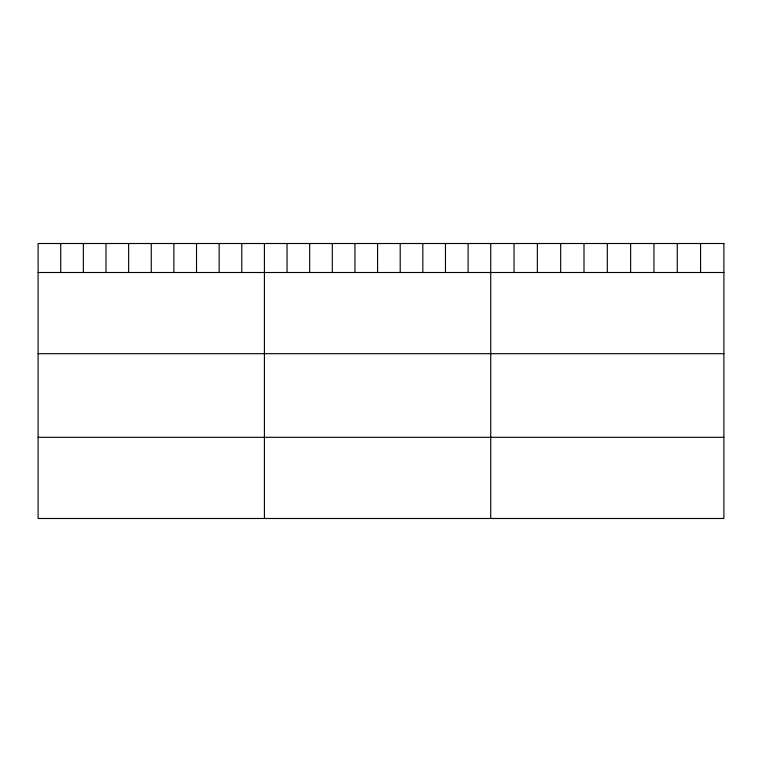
<?xml version="1.0" encoding="UTF-8"?>
<svg xmlns="http://www.w3.org/2000/svg" width="762" height="762" viewBox="0 0 762 762"><rect width="100%" height="100%" fill="white"/><g stroke="black" fill="none" stroke-linecap="round" stroke-linejoin="round"><path stroke-width="1.14" d="M38.1 272.51L723.9 272.51M38.1 353.682L723.9 353.682M38.1 437.312L723.9 437.312M700.583 243.516L700.583 272.51M677.266 243.516L677.266 272.51M653.948 243.516L653.948 272.51M630.631 243.516L630.631 272.51M607.314 243.516L607.314 272.51M583.997 243.516L583.997 272.51M560.68 243.516L560.68 272.51M537.362 243.516L537.362 272.51M514.045 243.516L514.045 272.51M490.728 243.516L490.728 518.484M468.097 243.516L468.097 272.51M445.465 243.516L445.465 272.51M422.834 243.516L422.834 272.51M400.202 243.516L400.202 272.51M377.571 243.516L377.571 272.51M354.94 243.516L354.94 272.51M332.308 243.516L332.308 272.51M309.677 243.516L309.677 272.51M287.045 243.516L287.045 272.51M264.414 243.516L264.414 518.484M241.783 243.516L241.783 272.51M219.151 243.516L219.151 272.51M196.52 243.516L196.52 272.51M173.888 243.516L173.888 272.51M151.257 243.516L151.257 272.51M128.626 243.516L128.626 272.51M105.994 243.516L105.994 272.51M83.363 243.516L83.363 272.51M60.731 243.516L60.731 272.51M723.9 243.516L38.1 243.516L38.1 518.484L723.9 518.484L723.9 243.516"/></g></svg>
